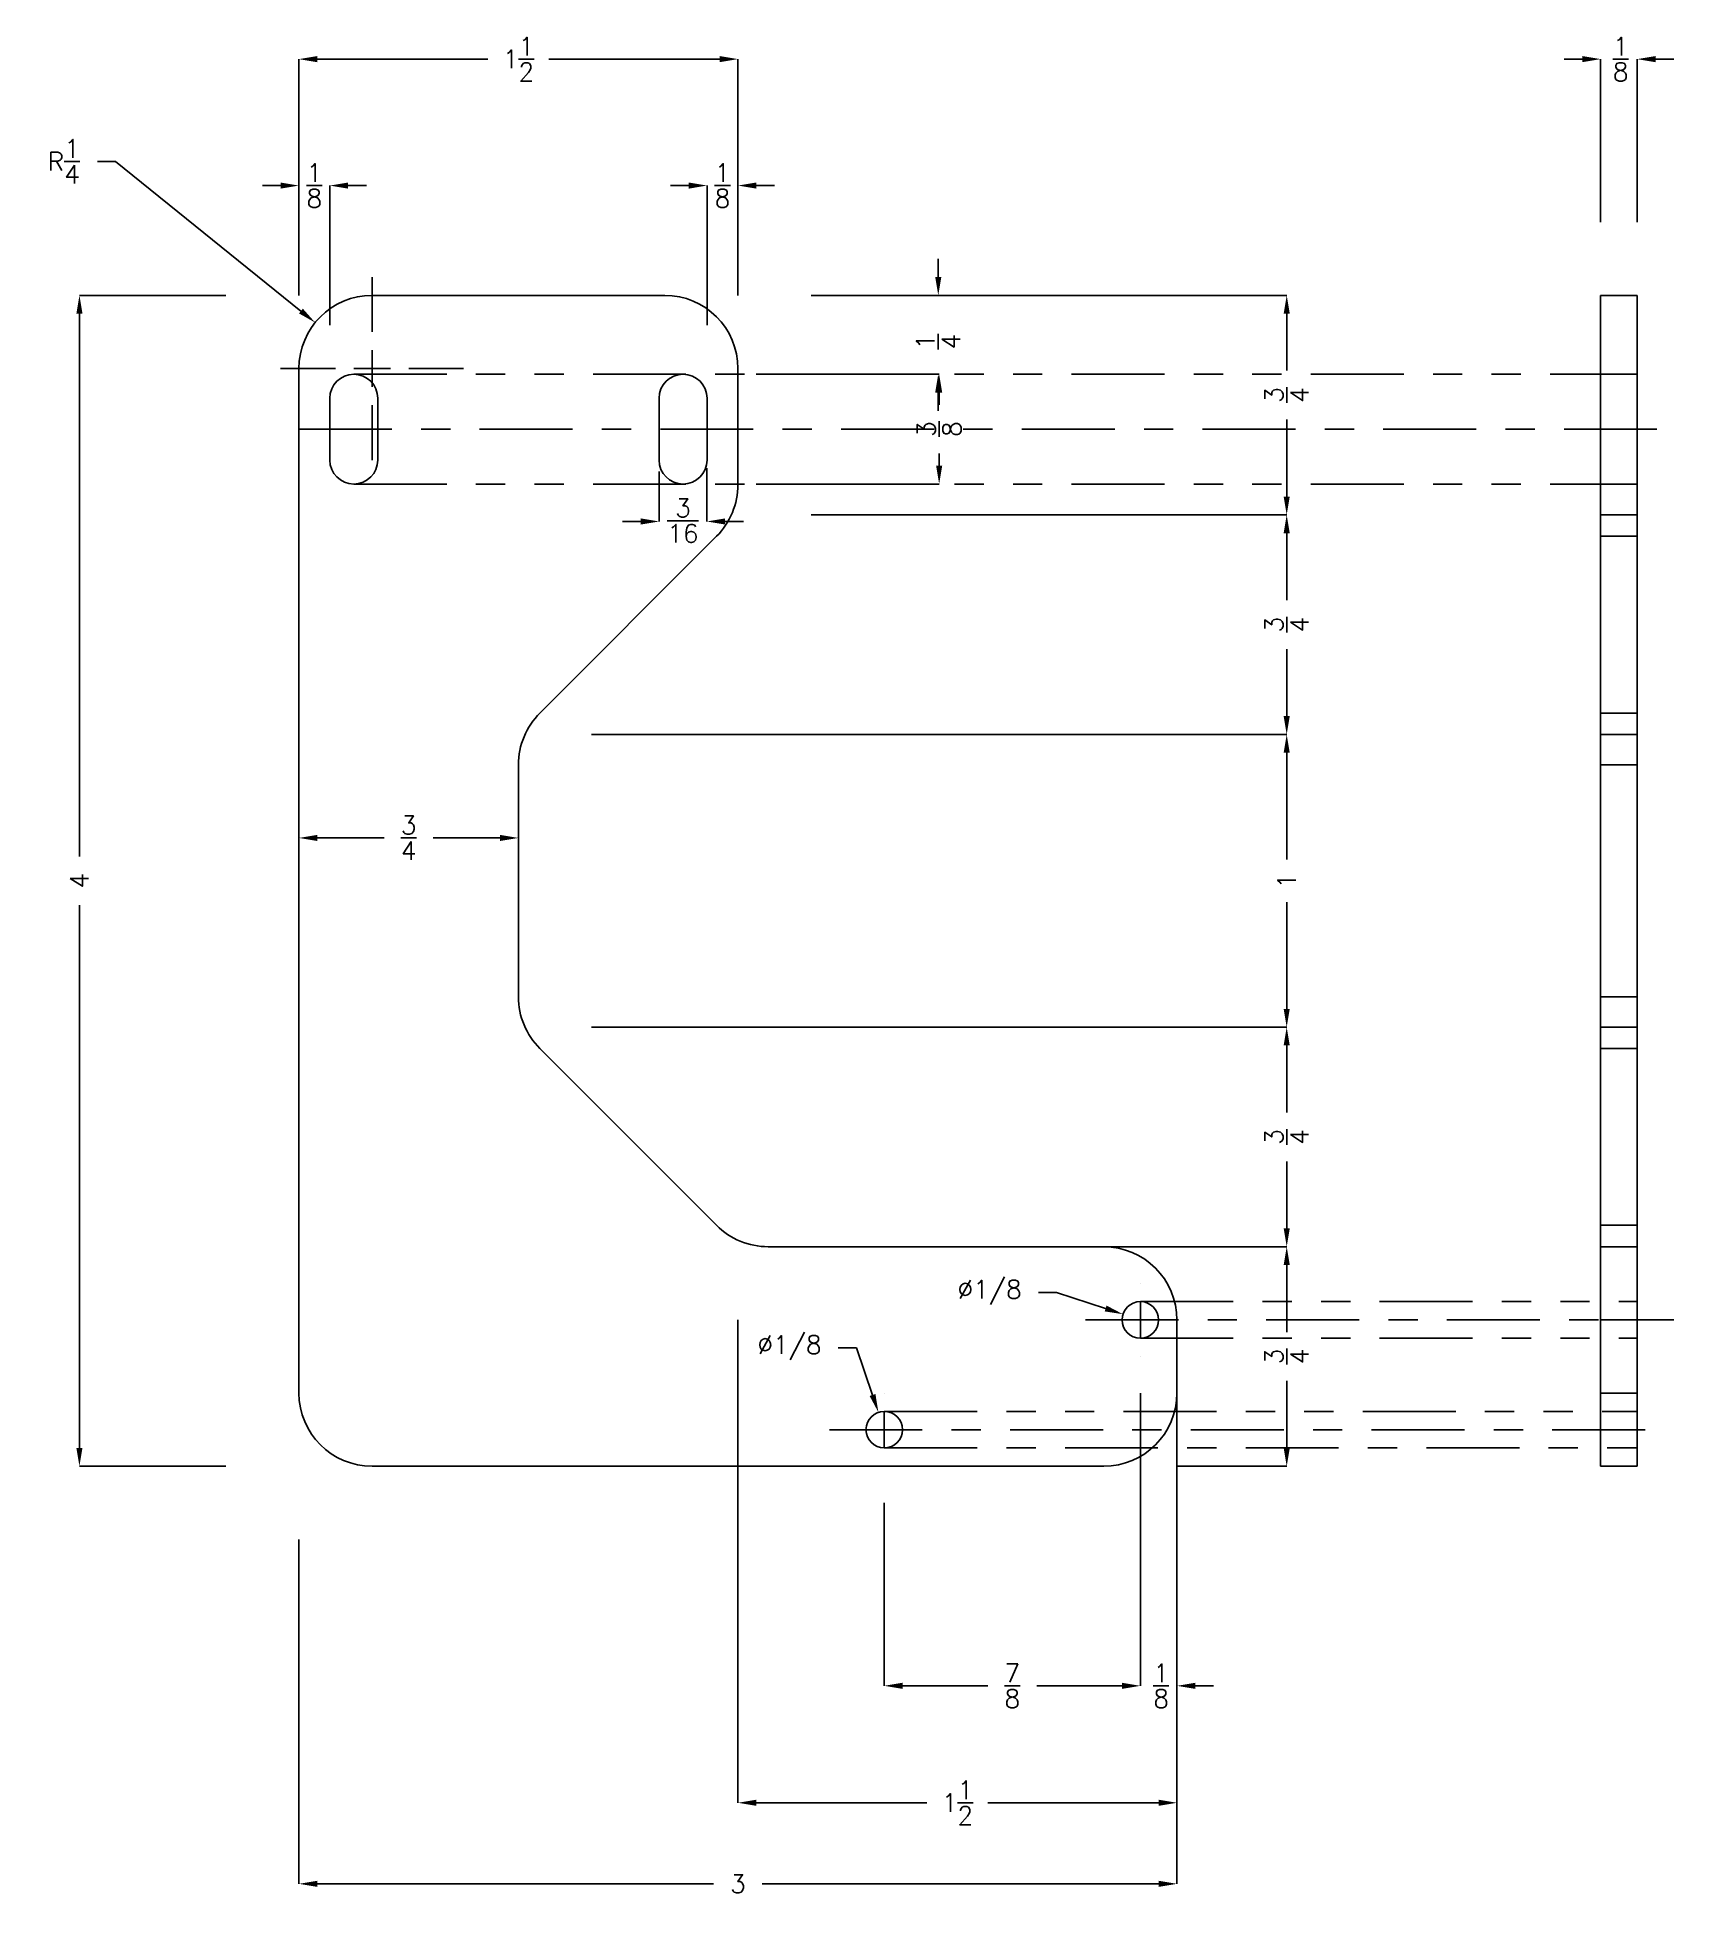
# Model space of a CAD drawing. Header units: inches. Extents: x 12.17 to 17.76, y 6.7 to 13.05.
import ezdxf

# ---------------------------------------------------------------- set-up
doc = ezdxf.new("R2010")
doc.units = ezdxf.units.IN
doc.linetypes.add('CENTER', pattern=[50.8, 31.75, -6.35, 6.35, -6.35])
doc.linetypes.add('PHANTOM', pattern=[63.5, 31.75, -6.35, 6.35, -6.35, 6.35, -6.35])
for name, color, linetype in [('Centerline', 252, 'CENTER'), ('Plate', 7, 'Continuous'), ('Through', 252, 'PHANTOM')]:
    doc.layers.add(name, color=color, linetype=linetype)
doc.layers.add('DIMENSION', color=3, linetype='Continuous', lineweight=25)
doc.styles.get("Standard").update_dxf_attribs({"font": 'txt.shx'})
doc.dimstyles.get("Standard").update_dxf_attribs({"dimscale": 100, "dimtxt": 0.0625, "dimasz": 0.0625, "dimexe": 0, "dimexo": 0.25, "dimgap": 0.0625, "dimtad": 0, "dimtoh": 1, "dimdec": 4, "dimzin": 0, "dimdsep": 46, "dimlunit": 5, "dimtxsty": 'Standard', "dimcen": -0.0625, "dimadec": 0, "dimazin": 0, "dimtfac": 1, "dimtdec": 4, "dimtofl": 0, "dimtmove": 0, "dimatfit": 3, "dimfxl": 1, "dimtolj": 1, "dimtzin": 0, "dimarcsym": 0})

# ---------------------------------------------------------------- blocks, each defined once
blk = doc.blocks.new('*D43')
at = {"layer": 'Defpoints', "color": 0}
for p in [(14.563649, 12.978927), (13.063649, 12.171979), (14.563649, 12.171979)]:
    blk.add_point(p, dxfattribs=at)
at = {"layer": 'DIMENSION', "color": 0, "lineweight": -2}
for p, q in [((13.063649, 12.421979), (13.063649, 12.978927)), ((13.126149, 12.978927), (13.709483, 12.978927)), ((14.501149, 12.978927), (13.917816, 12.978927)), ((14.563649, 12.421979), (14.563649, 12.978927))]:
    blk.add_line(p, q, dxfattribs=at)
at = {"layer": 'DIMENSION', "color": 0}
for points in [[(13.126149, 12.989344), (13.126149, 12.968511), (13.063649, 12.978927)], [(14.501149, 12.968511), (14.501149, 12.989344), (14.563649, 12.978927)]]:
    blk.add_solid(points, dxfattribs=at)
at = {"layer": 'DIMENSION', "color": 0, "insert": (13.813649, 12.978927), "char_height": 0.0625, "attachment_point": 5}
blk.add_mtext('\\A1;1{\\H1.000000x;\\S1/2;}', dxfattribs=at)
blk = doc.blocks.new('*D47')
at = {"layer": 'Defpoints', "color": 0}
for p in [(14.563649, 12.171979), (14.563649, 11.421979), (16.438649, 11.421979)]:
    blk.add_point(p, dxfattribs=at)
at = {"layer": 'DIMENSION', "color": 0, "lineweight": -2}
for p, q in [((14.813649, 12.171979), (16.438649, 12.171979)), ((16.438649, 12.109479), (16.438649, 11.914821)), ((16.438649, 11.484479), (16.438649, 11.748154)), ((14.813649, 11.421979), (16.438649, 11.421979))]:
    blk.add_line(p, q, dxfattribs=at)
at = {"layer": 'DIMENSION', "color": 0}
for points in [[(16.449066, 12.109479), (16.428233, 12.109479), (16.438649, 12.171979)], [(16.428233, 11.484479), (16.449066, 11.484479), (16.438649, 11.421979)]]:
    blk.add_solid(points, dxfattribs=at)
at = {"layer": 'DIMENSION', "color": 0, "insert": (16.438649, 11.831487), "char_height": 0.0625, "attachment_point": 5, "rotation": 90}
blk.add_mtext('\\A1;{\\H1.000000x;\\S3/4;}', dxfattribs=at)
blk = doc.blocks.new('*D55')
at = {"layer": 'Defpoints', "color": 0}
for p in [(12.313649, 12.171979), (13.063649, 12.171979), (13.063649, 8.171979)]:
    blk.add_point(p, dxfattribs=at)
at = {"layer": 'DIMENSION', "color": 0, "lineweight": -2}
for p, q in [((12.813649, 12.171979), (12.313649, 12.171979)), ((12.313649, 12.109479), (12.313649, 10.255312)), ((12.313649, 8.234479), (12.313649, 10.088645)), ((12.813649, 8.171979), (12.313649, 8.171979))]:
    blk.add_line(p, q, dxfattribs=at)
at = {"layer": 'DIMENSION', "color": 0}
for points in [[(12.324066, 12.109479), (12.303233, 12.109479), (12.313649, 12.171979)], [(12.303233, 8.234479), (12.324066, 8.234479), (12.313649, 8.171979)]]:
    blk.add_solid(points, dxfattribs=at)
at = {"layer": 'DIMENSION', "color": 0, "insert": (12.313649, 10.171979), "char_height": 0.0625, "attachment_point": 5, "rotation": 90}
blk.add_mtext('\\A1;4', dxfattribs=at)
blk = doc.blocks.new('*D60')
at = {"layer": 'Defpoints', "color": 0}
for p in [(16.063649, 8.421979), (13.063649, 8.171979), (16.063649, 6.745565)]:
    blk.add_point(p, dxfattribs=at)
at = {"layer": 'DIMENSION', "color": 0, "lineweight": -2}
for p, q in [((16.063649, 8.171979), (16.063649, 6.745565)), ((13.063649, 7.921979), (13.063649, 6.745565)), ((13.126149, 6.745565), (14.480316, 6.745565)), ((16.001149, 6.745565), (14.646983, 6.745565))]:
    blk.add_line(p, q, dxfattribs=at)
at = {"layer": 'DIMENSION', "color": 0}
for points in [[(13.126149, 6.755982), (13.126149, 6.735149), (13.063649, 6.745565)], [(16.001149, 6.735149), (16.001149, 6.755982), (16.063649, 6.745565)]]:
    blk.add_solid(points, dxfattribs=at)
at = {"layer": 'DIMENSION', "color": 0, "insert": (14.563649, 6.745565), "char_height": 0.0625, "attachment_point": 5}
blk.add_mtext('\\A1;3', dxfattribs=at)
blk = doc.blocks.new('*D67')
at = {"layer": 'Defpoints', "color": 0}
for p in [(15.813649, 8.921979), (15.813649, 8.171979), (16.438649, 8.171979)]:
    blk.add_point(p, dxfattribs=at)
at = {"layer": 'DIMENSION', "color": 0, "lineweight": -2}
for p, q in [((16.063649, 8.921979), (16.438649, 8.921979)), ((16.438649, 8.859479), (16.438649, 8.630312)), ((16.438649, 8.234479), (16.438649, 8.463645)), ((16.063649, 8.171979), (16.438649, 8.171979))]:
    blk.add_line(p, q, dxfattribs=at)
at = {"layer": 'DIMENSION', "color": 0}
for points in [[(16.449066, 8.859479), (16.428233, 8.859479), (16.438649, 8.921979)], [(16.428233, 8.234479), (16.449066, 8.234479), (16.438649, 8.171979)]]:
    blk.add_solid(points, dxfattribs=at)
at = {"layer": 'DIMENSION', "color": 0, "insert": (16.438649, 8.546979), "char_height": 0.0625, "attachment_point": 5, "rotation": 90}
blk.add_mtext('\\A1;{\\H1.000000x;\\S3/4;}', dxfattribs=at)
blk = doc.blocks.new('*D75')
at = {"layer": 'Defpoints', "color": 0}
for p in [(14.563649, 8.921979), (16.063649, 8.671979), (16.063649, 7.022393)]:
    blk.add_point(p, dxfattribs=at)
at = {"layer": 'DIMENSION', "color": 0, "lineweight": -2}
for p, q in [((14.563649, 8.671979), (14.563649, 7.022393)), ((16.063649, 8.421979), (16.063649, 7.022393)), ((14.626149, 7.022393), (15.209483, 7.022393)), ((16.001149, 7.022393), (15.417816, 7.022393))]:
    blk.add_line(p, q, dxfattribs=at)
at = {"layer": 'DIMENSION', "color": 0}
for points in [[(14.626149, 7.03281), (14.626149, 7.011976), (14.563649, 7.022393)], [(16.001149, 7.011976), (16.001149, 7.03281), (16.063649, 7.022393)]]:
    blk.add_solid(points, dxfattribs=at)
at = {"layer": 'DIMENSION', "color": 0, "insert": (15.313649, 7.022393), "char_height": 0.0625, "attachment_point": 5}
blk.add_mtext('\\A1;1{\\H1.000000x;\\S1/2;}', dxfattribs=at)
blk = doc.blocks.new('*D78')
at = {"layer": 'Defpoints', "color": 0}
for p in [(13.063649, 10.672059), (13.813649, 10.508008), (13.063649, 10.318425)]:
    blk.add_point(p, dxfattribs=at)
at = {"layer": 'DIMENSION', "color": 0, "lineweight": -2}
for p, q in [((13.063649, 10.422059), (13.063649, 10.318425)), ((13.126149, 10.318425), (13.355316, 10.318425)), ((13.751149, 10.318425), (13.521983, 10.318425)), ((13.813649, 10.258008), (13.813649, 10.318425))]:
    blk.add_line(p, q, dxfattribs=at)
at = {"layer": 'DIMENSION', "color": 0}
for points in [[(13.126149, 10.328842), (13.126149, 10.308009), (13.063649, 10.318425)], [(13.751149, 10.308009), (13.751149, 10.328842), (13.813649, 10.318425)]]:
    blk.add_solid(points, dxfattribs=at)
at = {"layer": 'DIMENSION', "color": 0, "insert": (13.438649, 10.318425), "char_height": 0.0625, "attachment_point": 5}
blk.add_mtext('\\A1;{\\H1.000000x;\\S3/4;}', dxfattribs=at)
blk = doc.blocks.new('*D81')
at = {"layer": 'Defpoints', "color": 0}
for p in [(14.563649, 12.171979), (14.376149, 11.902479), (15.248076, 11.902479)]:
    blk.add_point(p, dxfattribs=at)
at = {"layer": 'DIMENSION', "color": 0, "lineweight": -2}
for p, q in [((15.248076, 12.234479), (15.248076, 12.296979)), ((14.813649, 12.171979), (15.248076, 12.171979)), ((14.626149, 11.902479), (15.248076, 11.902479)), ((15.248076, 11.839979), (15.248076, 11.777479))]:
    blk.add_line(p, q, dxfattribs=at)
at = {"layer": 'DIMENSION', "color": 0}
for points in [[(15.237659, 12.234479), (15.258492, 12.234479), (15.248076, 12.171979)], [(15.258492, 11.839979), (15.237659, 11.839979), (15.248076, 11.902479)]]:
    blk.add_solid(points, dxfattribs=at)
at = {"layer": 'DIMENSION', "color": 0, "insert": (15.248076, 12.013766), "char_height": 0.0625, "attachment_point": 5, "rotation": 90}
blk.add_mtext('\\A1;{\\H1.000000x;\\S1/4;}', dxfattribs=at)
blk = doc.blocks.new('*D85')
at = {"layer": 'Defpoints', "color": 0}
for p in [(13.119131, 12.079023), (13.313649, 11.921979)]:
    blk.add_point(p, dxfattribs=at)
at = {"layer": 'DIMENSION', "color": 0, "lineweight": -2}
for p, q in [((12.374957, 12.629371), (12.437457, 12.629371)), ((12.437457, 12.629371), (13.070502, 12.118283))]:
    blk.add_line(p, q, dxfattribs=at)
at = {"layer": 'DIMENSION', "color": 0}
for p, q in [((13.313649, 12.046979), (13.313649, 12.234479)), ((13.313649, 11.859479), (13.313649, 11.984479)), ((13.188649, 11.921979), (13.001149, 11.921979)), ((13.251149, 11.921979), (13.376149, 11.921979)), ((13.438649, 11.921979), (13.626149, 11.921979)), ((13.313649, 11.796979), (13.313649, 11.609479))]:
    blk.add_line(p, q, dxfattribs=at)
blk.add_solid([(13.063958, 12.110179), (13.077045, 12.126388), (13.119131, 12.079023)], dxfattribs=at)
at = {"layer": 'DIMENSION', "color": 0, "insert": (12.260374, 12.629371), "char_height": 0.0625, "attachment_point": 5}
blk.add_mtext('\\A1;R{\\H1.000000x;\\S1/4;}', dxfattribs=at)
blk = doc.blocks.new('_None')
blk = doc.blocks.new('*D90')
at = {"layer": 'Defpoints', "color": 0}
for p in [(14.376149, 11.902479), (14.376149, 11.527479), (15.251149, 11.527479)]:
    blk.add_point(p, dxfattribs=at)
at = {"layer": 'DIMENSION', "color": 0, "lineweight": -2}
for p, q in [((14.626149, 11.902479), (15.251149, 11.902479)), ((15.251149, 11.839979), (15.251149, 11.798312)), ((15.251149, 11.589979), (15.251149, 11.631645)), ((14.626149, 11.527479), (15.251149, 11.527479))]:
    blk.add_line(p, q, dxfattribs=at)
at = {"layer": 'DIMENSION', "color": 0}
for points in [[(15.261566, 11.839979), (15.240733, 11.839979), (15.251149, 11.902479)], [(15.240733, 11.589979), (15.261566, 11.589979), (15.251149, 11.527479)]]:
    blk.add_solid(points, dxfattribs=at)
at = {"layer": 'DIMENSION', "color": 0, "insert": (15.251149, 11.714979), "char_height": 0.0625, "attachment_point": 5, "rotation": 90}
blk.add_mtext('\\A1;{\\H1.000000x;\\S3/8;}', dxfattribs=at)
blk = doc.blocks.new('*D101')
at = {"layer": 'Defpoints', "color": 0}
for p in [(14.294149, 11.820479), (14.457449, 11.831176), (14.457449, 11.399499)]:
    blk.add_point(p, dxfattribs=at)
at = {"layer": 'DIMENSION', "color": 0, "lineweight": -2}
for p, q in [((14.294149, 11.570479), (14.294149, 11.399499)), ((14.457449, 11.581176), (14.457449, 11.399499)), ((14.231649, 11.399499), (14.169149, 11.399499)), ((14.519949, 11.399499), (14.582449, 11.399499))]:
    blk.add_line(p, q, dxfattribs=at)
at = {"layer": 'DIMENSION', "color": 0}
for points in [[(14.231649, 11.389083), (14.231649, 11.409916), (14.294149, 11.399499)], [(14.519949, 11.409916), (14.519949, 11.389083), (14.457449, 11.399499)]]:
    blk.add_solid(points, dxfattribs=at)
at = {"layer": 'DIMENSION', "color": 0, "insert": (14.375799, 11.402128), "char_height": 0.0625, "attachment_point": 5}
blk.add_mtext('\\A1;{\\H1.000000x;\\S3/16;}', dxfattribs=at)
blk = doc.blocks.new('*D104')
at = {"layer": 'Defpoints', "color": 0}
for p in [(14.813649, 11.421979), (13.813649, 10.671979), (16.438649, 10.671979)]:
    blk.add_point(p, dxfattribs=at)
at = {"layer": 'DIMENSION', "color": 0, "lineweight": -2}
for p, q in [((15.063649, 11.421979), (16.438649, 11.421979)), ((16.438649, 11.359479), (16.438649, 11.130312)), ((16.438649, 10.734479), (16.438649, 10.963645)), ((14.063649, 10.671979), (16.438649, 10.671979))]:
    blk.add_line(p, q, dxfattribs=at)
at = {"layer": 'DIMENSION', "color": 0}
for points in [[(16.449066, 11.359479), (16.428233, 11.359479), (16.438649, 11.421979)], [(16.428233, 10.734479), (16.449066, 10.734479), (16.438649, 10.671979)]]:
    blk.add_solid(points, dxfattribs=at)
at = {"layer": 'DIMENSION', "color": 0, "insert": (16.438649, 11.046979), "char_height": 0.0625, "attachment_point": 5, "rotation": 90}
blk.add_mtext('\\A1;{\\H1.000000x;\\S3/4;}', dxfattribs=at)
blk = doc.blocks.new('*D112')
at = {"layer": 'Defpoints', "color": 0}
for p in [(13.813649, 10.671979), (13.813649, 9.671979), (16.438649, 9.671979)]:
    blk.add_point(p, dxfattribs=at)
at = {"layer": 'DIMENSION', "color": 0, "lineweight": -2}
for p, q in [((14.063649, 10.671979), (16.438649, 10.671979)), ((16.438649, 10.609479), (16.438649, 10.244895)), ((16.438649, 9.734479), (16.438649, 10.099062)), ((14.063649, 9.671979), (16.438649, 9.671979))]:
    blk.add_line(p, q, dxfattribs=at)
at = {"layer": 'DIMENSION', "color": 0}
for points in [[(16.449066, 10.609479), (16.428233, 10.609479), (16.438649, 10.671979)], [(16.428233, 9.734479), (16.449066, 9.734479), (16.438649, 9.671979)]]:
    blk.add_solid(points, dxfattribs=at)
at = {"layer": 'DIMENSION', "color": 0, "insert": (16.438649, 10.171979), "char_height": 0.0625, "attachment_point": 5, "rotation": 90}
blk.add_mtext('\\A1;1', dxfattribs=at)
blk = doc.blocks.new('*D115')
at = {"layer": 'Defpoints', "color": 0}
for p in [(13.813649, 9.671979), (14.563649, 8.921979), (16.438649, 8.921979)]:
    blk.add_point(p, dxfattribs=at)
at = {"layer": 'DIMENSION', "color": 0, "lineweight": -2}
for p, q in [((14.063649, 9.671979), (16.438649, 9.671979)), ((16.438649, 9.609479), (16.438649, 9.380312)), ((16.438649, 8.984479), (16.438649, 9.213645)), ((14.813649, 8.921979), (16.438649, 8.921979))]:
    blk.add_line(p, q, dxfattribs=at)
at = {"layer": 'DIMENSION', "color": 0}
for points in [[(16.449066, 9.609479), (16.428233, 9.609479), (16.438649, 9.671979)], [(16.428233, 8.984479), (16.449066, 8.984479), (16.438649, 8.921979)]]:
    blk.add_solid(points, dxfattribs=at)
at = {"layer": 'DIMENSION', "color": 0, "insert": (16.438649, 9.296979), "char_height": 0.0625, "attachment_point": 5, "rotation": 90}
blk.add_mtext('\\A1;{\\H1.000000x;\\S3/4;}', dxfattribs=at)
blk = doc.blocks.new('*D118')
at = {"layer": 'Defpoints', "color": 0}
for p in [(15.938649, 8.671979), (16.063649, 8.671979), (15.938649, 7.421979)]:
    blk.add_point(p, dxfattribs=at)
at = {"layer": 'DIMENSION', "color": 0, "lineweight": -2}
for p, q in [((15.938649, 8.421979), (15.938649, 7.421979)), ((16.063649, 8.421979), (16.063649, 7.421979)), ((15.876149, 7.421979), (15.813649, 7.421979)), ((16.126149, 7.421979), (16.188649, 7.421979))]:
    blk.add_line(p, q, dxfattribs=at)
at = {"layer": 'DIMENSION', "color": 0}
for points in [[(15.876149, 7.411562), (15.876149, 7.432395), (15.938649, 7.421979)], [(16.126149, 7.432395), (16.126149, 7.411562), (16.063649, 7.421979)]]:
    blk.add_solid(points, dxfattribs=at)
at = {"layer": 'DIMENSION', "color": 0, "insert": (16.009663, 7.421979), "char_height": 0.0625, "attachment_point": 5}
blk.add_mtext('\\A1;{\\H1.000000x;\\S1/8;}', dxfattribs=at)
blk = doc.blocks.new('*D121')
at = {"layer": 'Defpoints', "color": 0}
for p in [(15.938649, 8.671979), (15.063649, 8.296979), (15.063649, 7.421979)]:
    blk.add_point(p, dxfattribs=at)
at = {"layer": 'DIMENSION', "color": 0, "lineweight": -2}
for p, q in [((15.938649, 8.421979), (15.938649, 7.421979)), ((15.063649, 8.046979), (15.063649, 7.421979)), ((15.126149, 7.421979), (15.417816, 7.421979)), ((15.876149, 7.421979), (15.584483, 7.421979))]:
    blk.add_line(p, q, dxfattribs=at)
at = {"layer": 'DIMENSION', "color": 0}
for points in [[(15.126149, 7.432395), (15.126149, 7.411562), (15.063649, 7.421979)], [(15.876149, 7.411562), (15.876149, 7.432395), (15.938649, 7.421979)]]:
    blk.add_solid(points, dxfattribs=at)
at = {"layer": 'DIMENSION', "color": 0, "insert": (15.501149, 7.421979), "char_height": 0.0625, "attachment_point": 5}
blk.add_mtext('\\A1;{\\H1.000000x;\\S7/8;}', dxfattribs=at)
blk = doc.blocks.new('*D125')
at = {"layer": 'Defpoints', "color": 0}
for p in [(15.043613, 8.35618), (15.063649, 8.296979)]:
    blk.add_point(p, dxfattribs=at)
at = {"layer": 'DIMENSION', "color": 0, "lineweight": -2}
for p, q in [((14.906426, 8.57686), (14.968926, 8.57686)), ((14.968926, 8.57686), (15.023577, 8.415381))]:
    blk.add_line(p, q, dxfattribs=at)
at = {"layer": 'DIMENSION', "color": 0}
for p, q in [((15.063649, 8.421979), (15.063649, 8.421979)), ((15.063649, 8.234479), (15.063649, 8.359479)), ((14.938649, 8.296979), (14.938649, 8.296979)), ((15.001149, 8.296979), (15.126149, 8.296979)), ((15.188649, 8.296979), (15.188649, 8.296979)), ((15.063649, 8.171979), (15.063649, 8.171979))]:
    blk.add_line(p, q, dxfattribs=at)
blk.add_solid([(15.01371, 8.412042), (15.033444, 8.418721), (15.043613, 8.35618)], dxfattribs=at)
at = {"layer": 'DIMENSION', "color": 0, "insert": (14.739759, 8.57686), "char_height": 0.0625, "attachment_point": 5}
blk.add_mtext('\\A1;{\\Q0;%%C}1/8', dxfattribs=at)
blk = doc.blocks.new('*D126')
at = {"layer": 'Defpoints', "color": 0}
for p in [(15.879269, 8.691478), (15.938649, 8.671979)]:
    blk.add_point(p, dxfattribs=at)
at = {"layer": 'DIMENSION', "color": 0, "lineweight": -2}
for p, q in [((15.590127, 8.765904), (15.652627, 8.765904)), ((15.652627, 8.765904), (15.819889, 8.710978))]:
    blk.add_line(p, q, dxfattribs=at)
at = {"layer": 'DIMENSION', "color": 0}
for p, q in [((15.938649, 8.796979), (15.938649, 8.796979)), ((15.938649, 8.609479), (15.938649, 8.734479)), ((15.813649, 8.671979), (15.813649, 8.671979)), ((15.876149, 8.671979), (16.001149, 8.671979)), ((16.063649, 8.671979), (16.063649, 8.671979)), ((15.938649, 8.546979), (15.938649, 8.546979))]:
    blk.add_line(p, q, dxfattribs=at)
blk.add_solid([(15.816639, 8.701081), (15.823139, 8.720874), (15.879269, 8.691478)], dxfattribs=at)
at = {"layer": 'DIMENSION', "color": 0, "insert": (15.42346, 8.765904), "char_height": 0.0625, "attachment_point": 5}
blk.add_mtext('\\A1;{\\Q0;%%C}1/8', dxfattribs=at)
blk = doc.blocks.new('*D133')
at = {"layer": 'Defpoints', "color": 0}
for p in [(13.169149, 12.546979), (13.063649, 11.921979), (13.169149, 11.820479)]:
    blk.add_point(p, dxfattribs=at)
at = {"layer": 'DIMENSION', "color": 0, "lineweight": -2}
for p, q in [((13.001149, 12.546979), (12.938649, 12.546979)), ((13.063649, 12.171979), (13.063649, 12.546979)), ((13.169149, 12.070479), (13.169149, 12.546979)), ((13.231649, 12.546979), (13.294149, 12.546979))]:
    blk.add_line(p, q, dxfattribs=at)
at = {"layer": 'DIMENSION', "color": 0}
for points in [[(13.001149, 12.536562), (13.001149, 12.557395), (13.063649, 12.546979)], [(13.231649, 12.557395), (13.231649, 12.536562), (13.169149, 12.546979)]]:
    blk.add_solid(points, dxfattribs=at)
at = {"layer": 'DIMENSION', "color": 0, "insert": (13.116399, 12.546979), "char_height": 0.0625, "attachment_point": 5}
blk.add_mtext('\\A1;{\\H1.000000x;\\S1/8;}', dxfattribs=at)
blk = doc.blocks.new('*D138')
at = {"layer": 'Defpoints', "color": 0}
for p in [(14.458149, 12.546979), (14.563649, 11.921979), (14.458149, 11.820479)]:
    blk.add_point(p, dxfattribs=at)
at = {"layer": 'DIMENSION', "color": 0, "lineweight": -2}
for p, q in [((14.395649, 12.546979), (14.333149, 12.546979)), ((14.458149, 12.070479), (14.458149, 12.546979)), ((14.563649, 12.171979), (14.563649, 12.546979)), ((14.626149, 12.546979), (14.688649, 12.546979))]:
    blk.add_line(p, q, dxfattribs=at)
at = {"layer": 'DIMENSION', "color": 0}
for points in [[(14.395649, 12.536562), (14.395649, 12.557395), (14.458149, 12.546979)], [(14.626149, 12.557395), (14.626149, 12.536562), (14.563649, 12.546979)]]:
    blk.add_solid(points, dxfattribs=at)
at = {"layer": 'DIMENSION', "color": 0, "insert": (14.510899, 12.546979), "char_height": 0.0625, "attachment_point": 5}
blk.add_mtext('\\A1;{\\H1.000000x;\\S1/8;}', dxfattribs=at)
blk = doc.blocks.new('*D143')
at = {"layer": 'Defpoints', "color": 0}
for p in [(17.636365, 12.978927), (17.511365, 12.171979), (17.636365, 12.171979)]:
    blk.add_point(p, dxfattribs=at)
at = {"layer": 'DIMENSION', "color": 0, "lineweight": -2}
for p, q in [((17.448865, 12.978927), (17.386365, 12.978927)), ((17.511365, 12.421979), (17.511365, 12.978927)), ((17.636365, 12.421979), (17.636365, 12.978927)), ((17.698865, 12.978927), (17.761365, 12.978927))]:
    blk.add_line(p, q, dxfattribs=at)
at = {"layer": 'DIMENSION', "color": 0}
for points in [[(17.448865, 12.968511), (17.448865, 12.989344), (17.511365, 12.978927)], [(17.698865, 12.989344), (17.698865, 12.968511), (17.636365, 12.978927)]]:
    blk.add_solid(points, dxfattribs=at)
at = {"layer": 'DIMENSION', "color": 0, "insert": (17.579598, 12.978927), "char_height": 0.0625, "attachment_point": 5}
blk.add_mtext('\\A1;{\\H1.000000x;\\S1/8;}', dxfattribs=at)

msp = doc.modelspace()

# ---------------------------------------------------------------- linework, layer by layer
at = {"layer": 'Centerline', "ltscale": 0.01}
for p, q in [((13.063649, 11.714979), (17.761365, 11.714979)), ((15.751149, 8.671979), (17.761365, 8.671979)), ((14.876149, 8.296979), (17.761365, 8.296979)), ((15.063649, 8.234479), (17.636365, 8.234479))]:
    msp.add_line(p, q, dxfattribs=at)
at = {"layer": 'Plate'}
for p, q in [((13.313649, 12.171979), (14.313649, 12.171979)), ((17.511365, 12.171979), (17.636365, 12.171979)), ((17.511365, 8.171979), (17.511365, 12.171979)), ((17.636365, 12.171979), (17.636365, 8.171979)), ((13.063649, 11.921979), (13.063649, 8.421979)), ((14.563649, 11.525532), (14.563649, 11.921979)), ((13.169149, 11.820479), (13.169149, 11.609479)), ((13.333149, 11.820479), (13.333149, 11.609479)), ((14.294149, 11.820479), (14.294149, 11.609479)), ((14.458149, 11.820479), (14.458149, 11.609479)), ((17.636365, 11.527479), (17.511365, 11.527479)), ((17.511365, 11.421979), (17.636365, 11.421979)), ((14.490426, 11.348755), (13.886873, 10.745202)), ((17.511365, 11.348755), (17.636365, 11.348755)), ((17.511365, 10.745202), (17.636365, 10.745202)), ((17.511365, 10.671979), (17.636365, 10.671979)), ((13.813649, 10.568425), (13.813649, 9.775532)), ((17.511365, 10.568425), (17.636365, 10.568425)), ((17.511365, 9.775532), (17.636365, 9.775532)), ((17.511365, 9.671979), (17.636365, 9.671979)), ((14.490426, 8.995202), (13.886873, 9.598755)), ((17.511365, 9.598755), (17.636365, 9.598755)), ((17.511365, 8.995202), (17.636365, 8.995202)), ((15.813649, 8.921979), (14.667203, 8.921979)), ((17.511365, 8.921979), (17.636365, 8.921979)), ((16.063649, 8.421979), (16.063649, 8.671979)), ((17.511365, 8.671979), (17.636365, 8.671979)), ((17.511365, 8.421979), (17.636365, 8.421979)), ((13.313649, 8.171979), (15.813649, 8.171979)), ((17.636365, 8.171979), (17.511365, 8.171979))]:
    msp.add_line(p, q, dxfattribs=at)
for centre in [(15.938649, 8.671979), (15.063649, 8.296979)]:
    msp.add_circle(centre, 0.0625, dxfattribs=at)
for centre, radius, start, end in [((13.313649, 11.921979), 0.25, 90, 180), ((14.313649, 11.921979), 0.25, 360, 90), ((13.251149, 11.820479), 0.082, 0, 180), ((14.376149, 11.820479), 0.082, 0, 180), ((13.251149, 11.609479), 0.082, 180, 0), ((14.376149, 11.609479), 0.082, 180, 0), ((14.313649, 11.525532), 0.25, 315, 0), ((14.063649, 10.568425), 0.25, 135, 180), ((14.063649, 9.775532), 0.25, 180, 225), ((14.667203, 9.171979), 0.25, 225, 270), ((15.813649, 8.671979), 0.25, 0, 90), ((13.313649, 8.421979), 0.25, 180, 270), ((15.813649, 8.421979), 0.25, 270, 0)]:
    msp.add_arc(centre, radius, start, end, dxfattribs=at)
at = {"layer": 'Through', "ltscale": 0.01}
for p, q in [((13.251149, 11.902479), (17.636365, 11.902479)), ((13.251149, 11.527479), (17.636365, 11.527479)), ((15.938649, 8.734479), (17.636365, 8.734479)), ((15.938649, 8.609479), (17.636365, 8.609479)), ((15.063649, 8.359479), (17.636365, 8.359479))]:
    msp.add_line(p, q, dxfattribs=at)

# ---------------------------------------------------------------- dimensions: what is measured, and where the dimension line sits
at = {"layer": 'DIMENSION'}
for base, p1, p2, override, picture, middle in [((14.563649, 12.978927), (13.063649, 12.171979), (14.563649, 12.171979), {"dimscale": 1, "dimlfac": 1, "dimtxsty": 'Standard', "dimsah": 1, "dimtolj": 1}, '*D43', (13.813649, 12.978927)), ((17.636365, 12.978927), (17.511365, 12.171979), (17.636365, 12.171979), {"dimscale": 1, "dimlfac": 1, "dimtxsty": 'Standard', "dimsah": 1, "dimtolj": 1}, '*D143', (17.579598, 12.978927)), ((13.169149, 12.546979), (13.063649, 11.921979), (13.169149, 11.820479), {"dimscale": 1, "dimlfac": 1, "dimtxsty": 'Standard', "dimsah": 1, "dimtmove": 1, "dimtolj": 1}, '*D133', (13.116399, 12.546979)), ((14.458149, 12.546979), (14.563649, 11.921979), (14.458149, 11.820479), {"dimscale": 1, "dimlfac": 1, "dimtxsty": 'Standard', "dimsah": 1, "dimtmove": 1, "dimtolj": 1}, '*D138', (14.510899, 12.546979)), ((14.457449, 11.399499), (14.294149, 11.820479), (14.457449, 11.831176), {"dimscale": 1, "dimlfac": 1, "dimtxsty": 'Standard', "dimsah": 1, "dimtmove": 1, "dimtolj": 1}, '*D101', (14.375799, 11.402128)), ((16.063649, 7.022393), (14.563649, 8.921979), (16.063649, 8.671979), {"dimscale": 1, "dimlfac": 1, "dimtxsty": 'Standard', "dimsah": 1, "dimtolj": 1}, '*D75', (15.313649, 7.022393)), ((15.938649, 7.421979), (16.063649, 8.671979), (15.938649, 8.671979), {"dimscale": 1, "dimlfac": 1, "dimtxsty": 'Standard', "dimsah": 1, "dimtolj": 1}, '*D118', (16.009663, 7.421979)), ((16.063649, 6.745565), (13.063649, 8.171979), (16.063649, 8.421979), {"dimscale": 1, "dimlfac": 1, "dimtxsty": 'Standard', "dimsah": 1, "dimtolj": 1}, '*D60', (14.563649, 6.745565))]:
    dim = msp.add_linear_dim(base=base, p1=p1, p2=p2, dimstyle='Standard', override=override, dxfattribs=at)
    dim.commit()
    dim.dimension.update_dxf_attribs({"geometry": picture, "text_midpoint": middle, "dimtype": 160})
dim = msp.add_radius_dim(center=(13.313649, 11.921979), mpoint=(13.119131, 12.079023), dimstyle='Standard', override={"dimscale": 1, "dimlfac": 1, "dimtxsty": 'Standard', "dimblk1": 'None', "dimsah": 1, "dimse1": 0, "dimtolj": 1}, dxfattribs=at)
dim.commit()
dim.dimension.update_dxf_attribs({"geometry": '*D85', "text_midpoint": (12.260374, 12.629371), "dimtype": 164})
for base, p1, p2, angle, override, picture, middle in [((15.248076, 11.902479), (14.563649, 12.171979), (14.376149, 11.902479), 90, {"dimscale": 1, "dimlfac": 1, "dimtxsty": 'Standard', "dimsah": 1, "dimtolj": 1}, '*D81', (15.248076, 12.013766)), ((16.438649, 11.421979), (14.563649, 12.171979), (14.563649, 11.421979), 90, {"dimscale": 1, "dimlfac": 1, "dimtxsty": 'Standard', "dimsah": 1, "dimtolj": 1}, '*D47', (16.438649, 11.831487)), ((15.251149, 11.527479), (14.376149, 11.902479), (14.376149, 11.527479), 270, {"dimscale": 1, "dimlfac": 1, "dimtxsty": 'Standard', "dimsah": 1, "dimtmove": 1, "dimtolj": 1}, '*D90', (15.251149, 11.714979)), ((16.438649, 10.671979), (14.813649, 11.421979), (13.813649, 10.671979), 90, {"dimscale": 1, "dimlfac": 1, "dimtxsty": 'Standard', "dimsah": 1, "dimtolj": 1}, '*D104', (16.438649, 11.046979))]:
    dim = msp.add_linear_dim(base=base, p1=p1, p2=p2, angle=angle, dimstyle='Standard', override=override, dxfattribs=at)
    dim.commit()
    dim.dimension.update_dxf_attribs({"geometry": picture, "text_midpoint": middle, "dimtype": 160})
for base, p1, p2, override, picture, middle in [((12.313649, 12.171979), (13.063649, 8.171979), (13.063649, 12.171979), {"dimscale": 1, "dimlfac": 1, "dimtxsty": 'Standard', "dimsah": 1, "dimtolj": 1}, '*D55', (12.313649, 10.171979)), ((16.438649, 9.671979), (13.813649, 10.671979), (13.813649, 9.671979), {"dimscale": 1, "dimlfac": 1, "dimtxsty": 'Standard', "dimsah": 1, "dimtolj": 1}, '*D112', (16.438649, 10.171979)), ((16.438649, 8.921979), (13.813649, 9.671979), (14.563649, 8.921979), {"dimscale": 1, "dimlfac": 1, "dimtxsty": 'Standard', "dimsah": 1, "dimtmove": 1, "dimtolj": 1}, '*D115', (16.438649, 9.296979)), ((16.438649, 8.171979), (15.813649, 8.921979), (15.813649, 8.171979), {"dimscale": 1, "dimlfac": 1, "dimtxsty": 'Standard', "dimsah": 1, "dimtolj": 1}, '*D67', (16.438649, 8.546979))]:
    dim = msp.add_linear_dim(base=base, p1=p1, p2=p2, angle=90, dimstyle='Standard', override=override, dxfattribs=at)
    dim.commit()
    dim.dimension.update_dxf_attribs({"geometry": picture, "text_midpoint": middle})
for base, p1, p2, picture, middle in [((13.063649, 10.318425), (13.813649, 10.508008), (13.063649, 10.672059), '*D78', (13.438649, 10.318425)), ((15.063649, 7.421979), (15.938649, 8.671979), (15.063649, 8.296979), '*D121', (15.501149, 7.421979))]:
    dim = msp.add_linear_dim(base=base, p1=p1, p2=p2, dimstyle='Standard', override={"dimscale": 1, "dimlfac": 1, "dimtxsty": 'Standard', "dimsah": 1, "dimtolj": 1}, dxfattribs=at)
    dim.commit()
    dim.dimension.update_dxf_attribs({"geometry": picture, "text_midpoint": middle})
for center, mpoint, picture, middle in [((15.938649, 8.671979), (15.879269, 8.691478), '*D126', (15.652627, 8.765904)), ((15.063649, 8.296979), (15.043613, 8.35618), '*D125', (14.968926, 8.57686))]:
    dim = msp.add_radius_dim(center=center, mpoint=mpoint, text='{\\Q0;%%C}1/8', dimstyle='Standard', override={"dimscale": 1, "dimlfac": 1, "dimtxsty": 'Standard', "dimblk1": 'None', "dimsah": 1, "dimse1": 1, "dimse2": 1, "dimtmove": 1, "dimtolj": 1}, dxfattribs=at)
    dim.commit()
    dim.dimension.update_dxf_attribs({"geometry": picture, "text_midpoint": middle, "dimtype": 164})

doc.saveas('drawing.dxf')
